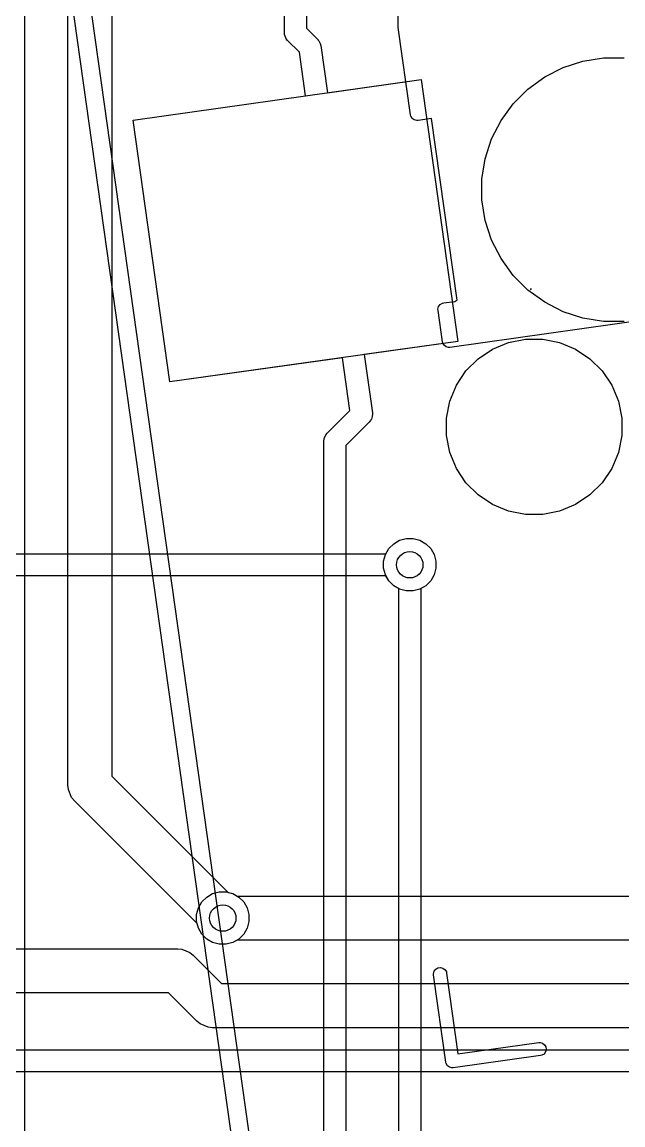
# Model space of a CAD drawing. Header units: millimetres. Extents: x 14 to 286, y -133 to -45.
# Drawn here: x 160 to 166.82, y -91.75 to -79.24 of the extents above; entities that cross this region are included whole.
import ezdxf

# ---------------------------------------------------------------- set-up
doc = ezdxf.new("R2010")
doc.units = ezdxf.units.MM
for name, color, linetype, true_color in [('B.Cu', 153, 'CONTINUOUS', 0x4d7fc4), ('B.Mask', 4, 'CONTINUOUS', 0x02ffee), ('B.Paste', 132, 'CONTINUOUS', 0x00c2c2), ('B.Silkscreen', 31, 'CONTINUOUS', 0xe8b2a7), ('F.Cu', 13, 'CONTINUOUS', 0xc83434), ('F.Mask', 201, 'CONTINUOUS', 0xd864ff), ('F.Silkscreen', 41, 'CONTINUOUS', 0xf2eda1), ('User.Drawings', 9, 'CONTINUOUS', 0xc2c2c2)]:
    doc.layers.add(name, color=color, linetype=linetype, true_color=true_color)

msp = doc.modelspace()

# ---------------------------------------------------------------- linework, layer by layer
at = {"layer": 'B.Cu', "linetype": 'CONTINUOUS'}
for p, q in [((160.0262, -70.8944), (160.0262, -91.9446)), ((160.5175, -87.898), (160.5175, -71.74)), ((161.0175, -72.254942), (161.0175, -87.794446)), ((162.9733, -79.3588), (162.9733, -74.748677)), ((163.2233, -74.748677), (163.2233, -79.307023)), ((163.2233, -79.307023), (163.350788, -79.434511)), ((162.975702, -79.383186), (162.9733, -79.3588)), ((162.975702, -79.383187), (162.975702, -79.383186)), ((162.978037, -79.388823), (162.975702, -79.383187)), ((162.994366, -79.428246), (162.978037, -79.388823)), ((162.994371, -79.428251), (162.994366, -79.428246)), ((163.009912, -79.447188), (162.994371, -79.428251)), ((163.144554, -79.581831), (163.009912, -79.447188)), ((163.350788, -79.434511), (163.353819, -79.438204)), ((163.353819, -79.438204), (163.355757, -79.439665)), ((163.355757, -79.439665), (163.357637, -79.442857)), ((163.357637, -79.442857), (163.365875, -79.452895)), ((163.365875, -79.452895), (163.366434, -79.453454)), ((163.366434, -79.453454), (163.372485, -79.468063)), ((163.214051, -80.076309), (163.144554, -79.581831)), ((163.372485, -79.468063), (163.380511, -79.481688)), ((163.380511, -79.481688), (163.383871, -79.495552)), ((163.383871, -79.495552), (163.385098, -79.498514)), ((163.385098, -79.498514), (163.385098, -79.500613)), ((163.385098, -79.500613), (163.386283, -79.505503)), ((163.386283, -79.505503), (163.461617, -80.041516)), ((163.461617, -80.041516), (164.526119, -79.89191)), ((164.526119, -79.89191), (164.943638, -82.862714)), ((161.258234, -80.351182), (163.214051, -80.076309)), ((161.675753, -83.321986), (161.258234, -80.351182)), ((164.943638, -82.862714), (163.879146, -83.012318)), ((163.631578, -83.047112), (161.675753, -83.321986)), ((163.715843, -83.646679), (163.631578, -83.047112)), ((163.879146, -83.012318), (163.972084, -83.673603)), ((163.458212, -83.904312), (163.715843, -83.646679)), ((163.973099, -83.698086), (163.970898, -83.706597)), ((163.970898, -83.706597), (163.970898, -83.715387)), ((163.972084, -83.673603), (163.973099, -83.698086)), ((163.936688, -83.779389), (163.6716, -84.044476)), ((163.952233, -83.760447), (163.936688, -83.779389)), ((163.955596, -83.752326), (163.952233, -83.760447)), ((163.960888, -83.745305), (163.955596, -83.752326)), ((163.964847, -83.729993), (163.960888, -83.745305)), ((163.970898, -83.715387), (163.964847, -83.729993)), ((163.424002, -83.968314), (163.426986, -83.961111)), ((163.426986, -83.961111), (163.429468, -83.955115)), ((163.429468, -83.955115), (163.442666, -83.923254)), ((163.442666, -83.923254), (163.442671, -83.923248)), ((163.442671, -83.923248), (163.458212, -83.904312)), ((163.4216, -83.9927), (163.424002, -83.968314)), ((163.4216, -91.940724), (163.4216, -83.9927)), ((163.6716, -84.044476), (163.6716, -91.9925)), ((164.119436, -85.281795), (164.158594, -85.213972)), ((164.158594, -85.213972), (164.213972, -85.158594)), ((164.213972, -85.158594), (164.281795, -85.119436)), ((164.281795, -85.119436), (164.357442, -85.099167)), ((164.357442, -85.099167), (164.435758, -85.099167)), ((164.435758, -85.099167), (164.511405, -85.119436)), ((164.511405, -85.119436), (164.579228, -85.158594)), ((164.579228, -85.158594), (164.634606, -85.213972)), ((164.634606, -85.213972), (164.673764, -85.281795)), ((164.099167, -85.357442), (164.119436, -85.281795)), ((164.673764, -85.281795), (164.694033, -85.357442)), ((164.099167, -85.435758), (164.099167, -85.357442)), ((164.119436, -85.511405), (164.099167, -85.435758)), ((164.694033, -85.435758), (164.673764, -85.511405)), ((164.694033, -85.357442), (164.694033, -85.435758)), ((164.158594, -85.579228), (164.119436, -85.511405)), ((164.213972, -85.634606), (164.158594, -85.579228)), ((164.634606, -85.579228), (164.579228, -85.634606)), ((164.673764, -85.511405), (164.634606, -85.579228)), ((164.2716, -85.667877), (164.213972, -85.634606)), ((164.2716, -95.8648), (164.2716, -85.667877)), ((164.579228, -85.634606), (164.5216, -85.667877)), ((164.5216, -85.667877), (164.5216, -95.813023)), ((161.0175, -87.794446), (162.337028, -89.113975)), ((160.522304, -87.946773), (160.5175, -87.898)), ((160.559633, -88.036893), (160.522304, -87.946773)), ((160.559637, -88.036897), (160.559633, -88.036893)), ((160.590723, -88.074777), (160.559637, -88.036897)), ((161.983475, -89.467528), (160.590723, -88.074777)), ((162.337028, -89.113975), (162.389505, -89.128036)), ((162.389505, -89.128036), (162.457328, -89.167194)), ((162.457328, -89.167194), (162.512706, -89.222572)), ((162.512706, -89.222572), (162.551864, -89.290395)), ((162.551864, -89.290395), (162.572133, -89.366042)), ((161.997536, -89.520005), (161.983475, -89.467528)), ((162.572133, -89.444358), (162.551864, -89.520005)), ((162.572133, -89.366042), (162.572133, -89.444358)), ((162.036694, -89.587828), (161.997536, -89.520005)), ((162.092072, -89.643206), (162.036694, -89.587828)), ((162.512706, -89.587828), (162.457328, -89.643206)), ((162.551864, -89.520005), (162.512706, -89.587828)), ((162.159895, -89.682364), (162.092072, -89.643206)), ((162.235542, -89.702633), (162.159895, -89.682364)), ((162.313858, -89.702633), (162.235542, -89.702633)), ((162.389505, -89.682364), (162.313858, -89.702633)), ((162.457328, -89.643206), (162.389505, -89.682364))]:
    msp.add_line(p, q, dxfattribs=at)
at = {"layer": 'B.Cu'}
for centre in [(164.3966, -85.3966), (162.2747, -89.4052)]:
    msp.add_circle(centre, 0.15, dxfattribs=at)
at = {"layer": 'B.Mask', "linetype": 'CONTINUOUS'}
for p, q in [((166.137054, -79.75415), (166.360911, -79.681414)), ((166.360911, -79.681414), (166.59339, -79.644593)), ((166.59339, -79.644593), (166.828768, -79.644593)), ((165.927331, -79.861009), (166.137054, -79.75415)), ((161.258234, -80.351182), (164.526119, -79.89191)), ((164.526119, -79.89191), (164.943638, -82.862714)), ((165.736907, -79.99936), (165.927331, -79.861009)), ((165.57047, -80.165797), (165.736907, -79.99936)), ((165.432119, -80.356221), (165.57047, -80.165797)), ((161.675753, -83.321986), (161.258234, -80.351182)), ((165.32526, -80.565944), (165.432119, -80.356221)), ((165.252524, -80.789801), (165.32526, -80.565944)), ((165.215703, -81.02228), (165.252524, -80.789801)), ((165.215703, -81.257658), (165.215703, -81.02228)), ((165.252524, -81.490137), (165.215703, -81.257658)), ((165.32526, -81.713994), (165.252524, -81.490137)), ((165.432119, -81.923717), (165.32526, -81.713994)), ((165.57047, -82.114141), (165.432119, -81.923717)), ((165.736907, -82.280578), (165.57047, -82.114141)), ((165.927331, -82.418929), (165.736907, -82.280578)), ((166.137054, -82.525788), (165.927331, -82.418929)), ((166.360911, -82.598524), (166.137054, -82.525788)), ((166.59339, -82.635345), (166.360911, -82.598524)), ((166.828768, -82.635345), (166.59339, -82.635345)), ((165.516653, -82.875059), (165.708921, -82.836814)), ((165.708921, -82.836814), (165.904955, -82.836814)), ((165.904955, -82.836814), (166.097223, -82.875059)), ((164.943638, -82.862714), (161.675753, -83.321986)), ((165.172545, -83.058989), (165.335541, -82.950078)), ((165.335541, -82.950078), (165.516653, -82.875059)), ((166.097223, -82.875059), (166.278335, -82.950078)), ((166.278335, -82.950078), (166.441331, -83.058989)), ((165.033928, -83.197606), (165.172545, -83.058989)), ((166.441331, -83.058989), (166.579948, -83.197606)), ((164.925017, -83.360602), (165.033928, -83.197606)), ((166.579948, -83.197606), (166.688859, -83.360602)), ((164.849998, -83.541714), (164.925017, -83.360602)), ((166.688859, -83.360602), (166.763878, -83.541714)), ((164.811753, -83.733982), (164.849998, -83.541714)), ((166.763878, -83.541714), (166.802123, -83.733982)), ((164.811753, -83.930016), (164.811753, -83.733982)), ((166.802123, -83.733982), (166.802123, -83.930016)), ((164.849998, -84.122284), (164.811753, -83.930016)), ((166.802123, -83.930016), (166.763878, -84.122284)), ((164.925017, -84.303396), (164.849998, -84.122284)), ((166.763878, -84.122284), (166.688859, -84.303396)), ((165.033928, -84.466392), (164.925017, -84.303396)), ((166.688859, -84.303396), (166.579948, -84.466392)), ((165.172545, -84.605009), (165.033928, -84.466392)), ((166.579948, -84.466392), (166.441331, -84.605009)), ((165.335541, -84.71392), (165.172545, -84.605009)), ((165.516653, -84.788939), (165.335541, -84.71392)), ((166.278335, -84.71392), (166.097223, -84.788939)), ((166.441331, -84.605009), (166.278335, -84.71392)), ((165.708921, -84.827184), (165.516653, -84.788939)), ((165.904955, -84.827184), (165.708921, -84.827184)), ((166.097223, -84.788939), (165.904955, -84.827184))]:
    msp.add_line(p, q, dxfattribs=at)
at = {"layer": 'B.Paste', "linetype": 'CONTINUOUS'}
for p, q in [((161.258234, -80.351182), (164.526119, -79.89191)), ((164.526119, -79.89191), (164.943638, -82.862714)), ((161.675753, -83.321986), (161.258234, -80.351182)), ((164.943638, -82.862714), (161.675753, -83.321986))]:
    msp.add_line(p, q, dxfattribs=at)
at = {"layer": 'B.Silkscreen', "linetype": 'CONTINUOUS'}
for p, q in [((164.266106, -79.298578), (164.259525, -79.026908)), ((164.26641, -79.299289), (164.266106, -79.298578)), ((164.266535, -79.302299), (164.26641, -79.299289)), ((164.405708, -80.292567), (164.266535, -79.302299)), ((164.409171, -80.306856), (164.405708, -80.292567)), ((164.424024, -80.33207), (164.409171, -80.306856)), ((164.447394, -80.349681), (164.424024, -80.33207)), ((164.643907, -80.334827), (164.490416, -80.356399)), ((164.933308, -82.394022), (164.643907, -80.334827)), ((164.475726, -80.357009), (164.447394, -80.349681)), ((164.475736, -80.357007), (164.475726, -80.357009)), ((164.490416, -80.356399), (164.475736, -80.357007)), ((165.776569, -82.271034), (165.76584, -82.26734)), ((165.76584, -82.26734), (165.766222, -82.272488)), ((165.766222, -82.272488), (165.776569, -82.271034)), ((164.724174, -82.467746), (164.741785, -82.444376)), ((164.741785, -82.444376), (164.766999, -82.429523)), ((164.766999, -82.429523), (164.781288, -82.42606)), ((164.781288, -82.42606), (164.906666, -82.408438)), ((164.906666, -82.408438), (164.929624, -82.394916)), ((164.929624, -82.394916), (164.933308, -82.394022)), ((164.716846, -82.496078), (164.724174, -82.467746)), ((164.717456, -82.510768), (164.716846, -82.496078)), ((164.767558, -82.867263), (164.717456, -82.510768)), ((168.100345, -82.474609), (164.852266, -82.931096)), ((164.771021, -82.881553), (164.767558, -82.867263)), ((164.785874, -82.906767), (164.771021, -82.881553)), ((164.809244, -82.924378), (164.785874, -82.906767)), ((164.837576, -82.931706), (164.809244, -82.924378)), ((164.852266, -82.931096), (164.837576, -82.931706))]:
    msp.add_line(p, q, dxfattribs=at)
at = {"layer": 'F.Cu', "linetype": 'CONTINUOUS'}
for p, q in [((164.125322, -85.2716), (164.158594, -85.213972)), ((164.158594, -85.213972), (164.213972, -85.158594)), ((164.213972, -85.158594), (164.281795, -85.119436)), ((164.281795, -85.119436), (164.357442, -85.099167)), ((164.357442, -85.099167), (164.435758, -85.099167)), ((164.435758, -85.099167), (164.511405, -85.119436)), ((164.511405, -85.119436), (164.579228, -85.158594)), ((164.579228, -85.158594), (164.634606, -85.213972)), ((164.634606, -85.213972), (164.673764, -85.281795)), ((158.498331, -85.2716), (164.125322, -85.2716)), ((164.673764, -85.281795), (164.694033, -85.357442)), ((164.694033, -85.435758), (164.673764, -85.511405)), ((164.694033, -85.357442), (164.694033, -85.435758)), ((164.125322, -85.5216), (158.431742, -85.5216)), ((164.158594, -85.579228), (164.125322, -85.5216)), ((164.213972, -85.634606), (164.158594, -85.579228)), ((164.634606, -85.579228), (164.579228, -85.634606)), ((164.673764, -85.511405), (164.634606, -85.579228)), ((164.281795, -85.673764), (164.213972, -85.634606)), ((164.357442, -85.694033), (164.281795, -85.673764)), ((164.435758, -85.694033), (164.357442, -85.694033)), ((164.511405, -85.673764), (164.435758, -85.694033)), ((164.579228, -85.634606), (164.511405, -85.673764)), ((162.036694, -89.222572), (162.092072, -89.167194)), ((162.092072, -89.167194), (162.159895, -89.128036)), ((162.159895, -89.128036), (162.235542, -89.107767)), ((162.235542, -89.107767), (162.313858, -89.107767)), ((162.313858, -89.107767), (162.389505, -89.128036)), ((162.389505, -89.128036), (162.436554, -89.1552)), ((162.436554, -89.1552), (168.232831, -89.1552)), ((161.977267, -89.366042), (161.997536, -89.290395)), ((161.997536, -89.290395), (162.036694, -89.222572)), ((161.977267, -89.444358), (161.977267, -89.366042)), ((161.997536, -89.520005), (161.977267, -89.444358)), ((162.036694, -89.587828), (161.997536, -89.520005)), ((162.092072, -89.643206), (162.036694, -89.587828)), ((162.159895, -89.682364), (162.092072, -89.643206)), ((162.235542, -89.702633), (162.159895, -89.682364)), ((162.313858, -89.702633), (162.235542, -89.702633)), ((162.389505, -89.682364), (162.313858, -89.702633)), ((162.436554, -89.6552), (162.389505, -89.682364)), ((168.4326, -89.6552), (162.436554, -89.6552)), ((142.515954, -89.7546), (161.7632, -89.7546)), ((161.7632, -89.7546), (161.811973, -89.759404)), ((161.811973, -89.759404), (161.902093, -89.796733)), ((161.902093, -89.796733), (161.902097, -89.796737)), ((161.902097, -89.796737), (161.939977, -89.827823)), ((161.939977, -89.827823), (162.261254, -90.1491)), ((162.261254, -90.1491), (175.598046, -90.1491)), ((161.659646, -90.2546), (142.4124, -90.2546)), ((161.980923, -90.575877), (161.659646, -90.2546)), ((162.018802, -90.606962), (161.980923, -90.575877)), ((162.018807, -90.606967), (162.018802, -90.606962)), ((162.108927, -90.644296), (162.018807, -90.606967)), ((162.1577, -90.6491), (162.108927, -90.644296)), ((175.598046, -90.6491), (162.1577, -90.6491)), ((159.538276, -90.9008), (177.515924, -90.9008)), ((177.5677, -91.1508), (159.4865, -91.1508))]:
    msp.add_line(p, q, dxfattribs=at)
at = {"layer": 'F.Cu'}
for centre in [(164.3966, -85.3966), (162.2747, -89.4052)]:
    msp.add_circle(centre, 0.15, dxfattribs=at)
at = {"layer": 'F.Mask', "linetype": 'CONTINUOUS'}
for p, q in [((166.137054, -79.75415), (166.360911, -79.681414)), ((166.360911, -79.681414), (166.59339, -79.644593)), ((166.59339, -79.644593), (166.828768, -79.644593)), ((165.927331, -79.861009), (166.137054, -79.75415)), ((165.736907, -79.99936), (165.927331, -79.861009)), ((165.57047, -80.165797), (165.736907, -79.99936)), ((165.432119, -80.356221), (165.57047, -80.165797)), ((165.32526, -80.565944), (165.432119, -80.356221)), ((165.252524, -80.789801), (165.32526, -80.565944)), ((165.215703, -81.02228), (165.252524, -80.789801)), ((165.215703, -81.257658), (165.215703, -81.02228)), ((165.252524, -81.490137), (165.215703, -81.257658)), ((165.32526, -81.713994), (165.252524, -81.490137)), ((165.432119, -81.923717), (165.32526, -81.713994)), ((165.57047, -82.114141), (165.432119, -81.923717)), ((165.736907, -82.280578), (165.57047, -82.114141)), ((165.927331, -82.418929), (165.736907, -82.280578)), ((166.137054, -82.525788), (165.927331, -82.418929)), ((166.360911, -82.598524), (166.137054, -82.525788)), ((166.59339, -82.635345), (166.360911, -82.598524)), ((166.828768, -82.635345), (166.59339, -82.635345)), ((165.516653, -82.875059), (165.708921, -82.836814)), ((165.708921, -82.836814), (165.904955, -82.836814)), ((165.904955, -82.836814), (166.097223, -82.875059)), ((165.172545, -83.058989), (165.335541, -82.950078)), ((165.335541, -82.950078), (165.516653, -82.875059)), ((166.097223, -82.875059), (166.278335, -82.950078)), ((166.278335, -82.950078), (166.441331, -83.058989)), ((165.033928, -83.197606), (165.172545, -83.058989)), ((166.441331, -83.058989), (166.579948, -83.197606)), ((164.925017, -83.360602), (165.033928, -83.197606)), ((166.579948, -83.197606), (166.688859, -83.360602)), ((164.849998, -83.541714), (164.925017, -83.360602)), ((166.688859, -83.360602), (166.763878, -83.541714)), ((164.811753, -83.733982), (164.849998, -83.541714)), ((166.763878, -83.541714), (166.802123, -83.733982)), ((164.811753, -83.930016), (164.811753, -83.733982)), ((166.802123, -83.733982), (166.802123, -83.930016)), ((164.849998, -84.122284), (164.811753, -83.930016)), ((166.802123, -83.930016), (166.763878, -84.122284)), ((164.925017, -84.303396), (164.849998, -84.122284)), ((166.763878, -84.122284), (166.688859, -84.303396)), ((165.033928, -84.466392), (164.925017, -84.303396)), ((166.688859, -84.303396), (166.579948, -84.466392)), ((165.172545, -84.605009), (165.033928, -84.466392)), ((166.579948, -84.466392), (166.441331, -84.605009)), ((165.335541, -84.71392), (165.172545, -84.605009)), ((165.516653, -84.788939), (165.335541, -84.71392)), ((166.278335, -84.71392), (166.097223, -84.788939)), ((166.441331, -84.605009), (166.278335, -84.71392)), ((165.708921, -84.827184), (165.516653, -84.788939)), ((165.904955, -84.827184), (165.708921, -84.827184)), ((166.097223, -84.788939), (165.904955, -84.827184))]:
    msp.add_line(p, q, dxfattribs=at)
at = {"layer": 'F.Silkscreen', "linetype": 'CONTINUOUS'}
for p, q in [((165.516653, -82.875059), (165.708921, -82.836814)), ((165.708921, -82.836814), (165.904955, -82.836814)), ((165.904955, -82.836814), (166.097223, -82.875059)), ((165.172545, -83.058989), (165.335541, -82.950078)), ((165.335541, -82.950078), (165.516653, -82.875059)), ((166.097223, -82.875059), (166.278335, -82.950078)), ((166.278335, -82.950078), (166.441331, -83.058989)), ((165.033928, -83.197606), (165.172545, -83.058989)), ((166.441331, -83.058989), (166.579948, -83.197606)), ((164.925017, -83.360602), (165.033928, -83.197606)), ((166.579948, -83.197606), (166.688859, -83.360602)), ((164.849998, -83.541714), (164.925017, -83.360602)), ((166.688859, -83.360602), (166.763878, -83.541714)), ((164.811753, -83.733982), (164.849998, -83.541714)), ((166.763878, -83.541714), (166.802123, -83.733982)), ((164.811753, -83.930016), (164.811753, -83.733982)), ((166.802123, -83.733982), (166.802123, -83.930016)), ((164.849998, -84.122284), (164.811753, -83.930016)), ((166.802123, -83.930016), (166.763878, -84.122284)), ((164.925017, -84.303396), (164.849998, -84.122284)), ((166.763878, -84.122284), (166.688859, -84.303396)), ((165.033928, -84.466392), (164.925017, -84.303396)), ((166.688859, -84.303396), (166.579948, -84.466392)), ((165.172545, -84.605009), (165.033928, -84.466392)), ((166.579948, -84.466392), (166.441331, -84.605009)), ((165.335541, -84.71392), (165.172545, -84.605009)), ((165.516653, -84.788939), (165.335541, -84.71392)), ((166.278335, -84.71392), (166.097223, -84.788939)), ((166.441331, -84.605009), (166.278335, -84.71392)), ((165.708921, -84.827184), (165.516653, -84.788939)), ((165.904955, -84.827184), (165.708921, -84.827184)), ((166.097223, -84.788939), (165.904955, -84.827184))]:
    msp.add_line(p, q, dxfattribs=at)
at = {"layer": 'User.Drawings', "linetype": 'CONTINUOUS'}
for p, q in [((162.646386, -93.821047), (160.005303, -75.028758)), ((160.22041, -75.126335), (162.843605, -93.791339)), ((164.690721, -89.984866), (164.715935, -89.970013)), ((164.715935, -89.970013), (164.744914, -89.96594)), ((164.744914, -89.96594), (164.773246, -89.973268)), ((164.665782, -90.036568), (164.67311, -90.008236)), ((164.666392, -90.051258), (164.665782, -90.036568)), ((164.805565, -91.041526), (164.666392, -90.051258)), ((164.67311, -90.008236), (164.690721, -89.984866)), ((164.773246, -89.973268), (164.796616, -89.990879)), ((164.796616, -89.990879), (164.811469, -90.016093)), ((164.811469, -90.016093), (164.814932, -90.030382)), ((164.814932, -90.030382), (164.943667, -90.94638)), ((164.943667, -90.94638), (165.859665, -90.817645)), ((165.859665, -90.817645), (165.874355, -90.817035)), ((165.874355, -90.817035), (165.902687, -90.824363)), ((165.902687, -90.824363), (165.926057, -90.841974)), ((165.926057, -90.841974), (165.94091, -90.867188)), ((165.880541, -90.966185), (164.890273, -91.105358)), ((165.89483, -90.962722), (165.880541, -90.966185)), ((165.920044, -90.947869), (165.89483, -90.962722)), ((165.937655, -90.924499), (165.920044, -90.947869)), ((165.944983, -90.896167), (165.937655, -90.924499)), ((165.94091, -90.867188), (165.944983, -90.896167)), ((164.809028, -91.055815), (164.805565, -91.041526)), ((164.823881, -91.081029), (164.809028, -91.055815)), ((164.847251, -91.09864), (164.823881, -91.081029)), ((164.875583, -91.105968), (164.847251, -91.09864)), ((164.890273, -91.105358), (164.875583, -91.105968))]:
    msp.add_line(p, q, dxfattribs=at)

doc.saveas('drawing.dxf')
